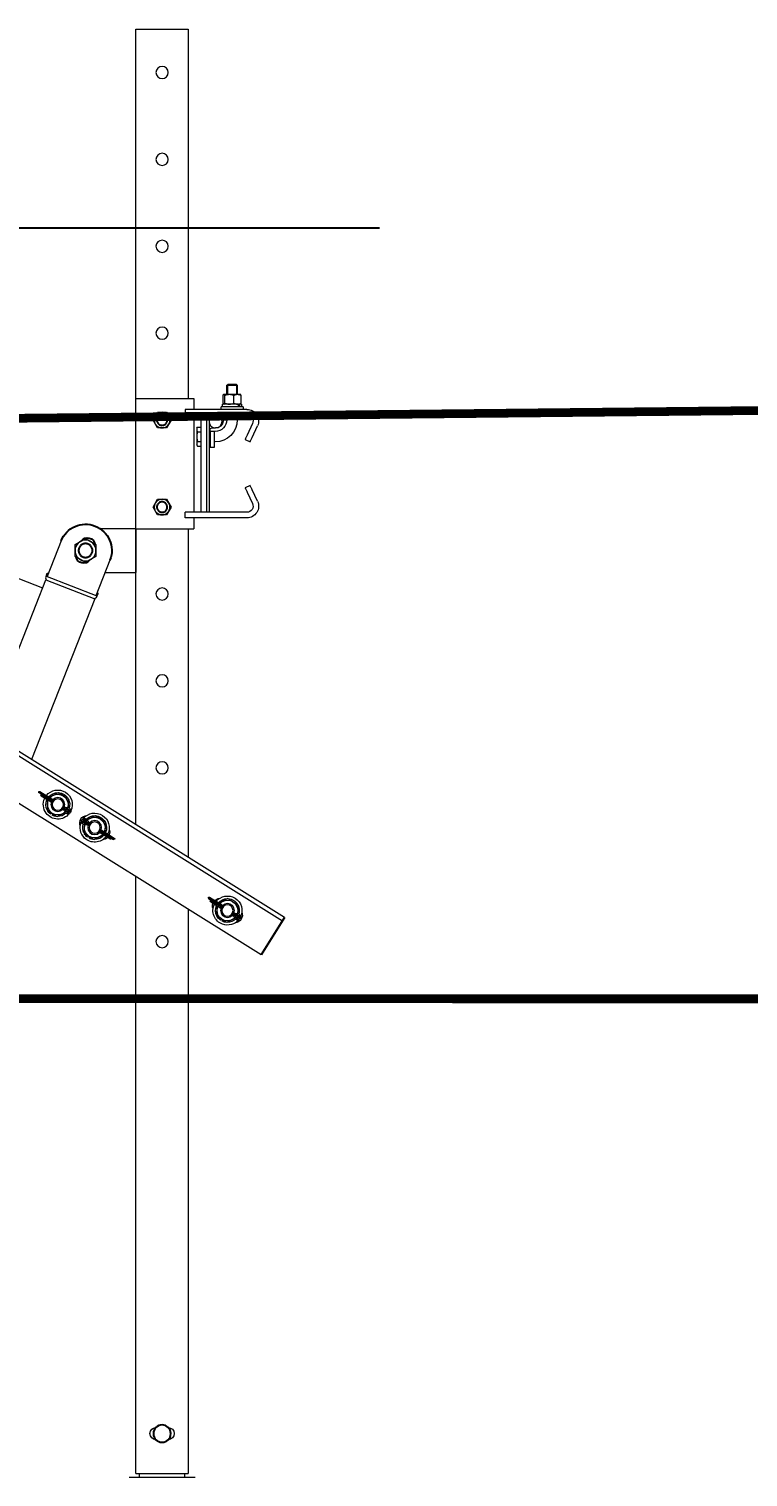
# Model space of a CAD drawing. Header units: millimetres. Extents: x -37020 to 35906, y -101 to 52234.
# Drawn here: x 3.854 to 4.681, y 320.557 to 322.223 of the extents above; entities that cross this region are included whole.
import ezdxf

# ---------------------------------------------------------------- set-up
doc = ezdxf.new("R2010")
doc.units = ezdxf.units.MM
doc.header["$PDMODE"] = 35
doc.header["$PDSIZE"] = 1
doc.linetypes.add('HIDDEN', pattern=[9.525, 6.35, -3.175])
doc.linetypes.add('TRAZO_Y_PUNTO2', pattern=[12.7, 6.35, -3.175, 0, -3.175])
for name, color, linetype in [('Catenaria', 2, 'Continuous'), ('catenaria_oll_explicación_apagar', 40, 'Continuous'), ('ME-RIELES', 240, 'TRAZO_Y_PUNTO2')]:
    doc.layers.add(name, color=color, linetype=linetype)
doc.styles.add('Romans', font='romans.shx', dxfattribs={"width": 0.8})
doc.styles.get("Standard").update_dxf_attribs({"font": 'arial.ttf'})
doc.dimstyles.get("Standard").update_dxf_attribs({"dimtxt": 0.18, "dimasz": 0.18, "dimexe": 0.18, "dimexo": 0.0625, "dimgap": 0.09, "dimtad": 0, "dimtih": 1, "dimtoh": 1, "dimdec": 4, "dimzin": 0, "dimdsep": 46, "dimtxsty": 'Standard', "dimcen": 0.09, "dimadec": 0, "dimazin": 0, "dimtfac": 1, "dimtdec": 4, "dimtofl": 0, "dimtmove": 0, "dimatfit": 3, "dimfxl": 1, "dimtolj": 1, "dimtzin": 0, "dimarcsym": 0})

# ---------------------------------------------------------------- blocks, each defined once
blk = doc.blocks.new('A$C3F1319B9')
at = {"layer": 'catenaria_oll_explicación_apagar', "ltscale": 0.1}
blk.add_line((-0.1117, 0.1677), (-0.1117, 1.0651), dxfattribs=at)
blk = doc.blocks.new('ménsula móvil IN G 2.2m')
at = {"color": 252}
blk.add_line((1293.8, 140.9), (1250.7, 114), dxfattribs=at)
at = {"color": 252, "linetype": 'Continuous', "lineweight": 15}
for p, q in [((1289.7, 138.4), (1713.7, -540.1)), ((1293.8, 140.9), (1717.7, -537.6)), ((1250.7, 114), (1674.6, -564.5)), ((1783.3, 97.8), (1770, 104)), ((1772.6, 109.7), (1786, 103.5)), ((1786, 103.5), (1786.8, 103.2)), ((1786.8, 103.2), (1787.6, 102.8)), ((1787.6, 102.8), (1788.3, 102.4)), ((1790.8, 101.3), (1788.1, 95.5)), ((1788.3, 102.4), (1789, 102.1)), ((1789, 102.1), (1789.6, 101.8)), ((1789.6, 101.8), (1790.1, 101.6)), ((1790.1, 101.6), (1790.5, 101.4)), ((1790.5, 101.4), (1790.7, 101.3)), ((1790.7, 101.3), (1790.8, 101.3)), ((1843.9, 95.5), (1841.2, 101.3)), ((1841.2, 101.3), (1841.3, 101.3)), ((1841.3, 101.3), (1841.5, 101.4)), ((1841.5, 101.4), (1841.9, 101.6)), ((1841.9, 101.6), (1842.4, 101.8)), ((1842.4, 101.8), (1843, 102.1)), ((1843, 102.1), (1843.7, 102.4)), ((1843.7, 102.4), (1844.4, 102.8)), ((1844.4, 102.8), (1845.2, 103.2)), ((1845.2, 103.2), (1846, 103.5)), ((1846, 103.5), (1859.4, 109.7)), ((1862, 104), (1848.7, 97.8)), ((1293.2, 85.8), (1294.1, 86.5)), ((1293.5, 83.4), (1293.6, 83.5)), ((1293.6, 83.5), (1293.7, 83.8)), ((1294.5, 86.8), (1293.7, 85.3)), ((1293.7, 83.8), (1293.8, 84.2)), ((1293.8, 84.2), (1294, 84.8)), ((1294, 85), (1294.1, 85.1)), ((1294, 84.9), (1294, 85)), ((1294, 85), (1294, 85)), ((1294, 84.8), (1294, 84.9)), ((1294, 84.9), (1294, 84.9)), ((1294.1, 86.5), (1294.2, 86.6)), ((1294.1, 85.1), (1294.1, 85.2)), ((1294.1, 85.1), (1294.1, 85.1)), ((1294.1, 85.1), (1294.1, 85.1)), ((1294.8, 86.9), (1296, 87.6)), ((1295.5, 85.3), (1294.9, 84.8)), ((1296.2, 85.6), (1295.5, 85.3)), ((1296, 87.6), (1296, 87.6)), ((1296.3, 86.5), (1296.2, 86.5)), ((1296.2, 86.5), (1296.2, 86.5)), ((1296.2, 86.5), (1296.2, 86.5)), ((1296.4, 86.5), (1296.3, 86.5)), ((1296.3, 86.5), (1296.3, 86.5)), ((1296.5, 86.4), (1296.4, 86.5)), ((1296.4, 86.5), (1296.4, 86.5)), ((1296.6, 86.4), (1296.5, 86.4)), ((1297.2, 86.3), (1296.6, 86.4)), ((1297.6, 86.3), (1297.2, 86.3)), ((1298.5, 83.9), (1297.3, 83.1)), ((1297.9, 86.2), (1297.6, 86.3)), ((1298, 86.2), (1297.9, 86.2)), ((1298.5, 83.9), (1299.3, 82.7)), ((1753.6, 97.6), (1753.6, 26.7)), ((1760, 97.6), (1760, 26.7)), ((1784.1, 97.4), (1783.3, 97.8)), ((1784.9, 97), (1784.1, 97.4)), ((1785.7, 96.7), (1784.9, 97)), ((1786.4, 96.3), (1785.7, 96.7)), ((1786.9, 96.1), (1786.4, 96.3)), ((1787.4, 95.8), (1786.9, 96.1)), ((1787.8, 95.7), (1787.4, 95.8)), ((1788, 95.6), (1787.8, 95.7)), ((1788.1, 95.5), (1788, 95.6)), ((1844, 95.6), (1843.9, 95.5)), ((1844.2, 95.7), (1844, 95.6)), ((1844.6, 95.8), (1844.2, 95.7)), ((1845.1, 96.1), (1844.6, 95.8)), ((1845.6, 96.3), (1845.1, 96.1)), ((1846.3, 96.7), (1845.6, 96.3)), ((1847.1, 97), (1846.3, 96.7)), ((1847.9, 97.4), (1847.1, 97)), ((1848.7, 97.8), (1847.9, 97.4)), ((1872, 86.5), (1866.4, 86.5)), ((1866.4, 86.5), (1866.4, 74.5)), ((1872, 85.5), (1866.4, 85.5)), ((1872, 97.6), (1872, 26.7)), ((1878.4, 97.6), (1878.4, 26.7)), ((1881.2, 93.2), (1878.4, 93.2)), ((1881.2, 93.2), (1881.2, 67.8)), ((1884.3, 91.5), (1881.2, 91.5)), ((1884.3, 89), (1881.2, 89)), ((1884.3, 87.7), (1881.2, 87.7)), ((1884.3, 91.5), (1884.3, 89)), ((1884.5, 90.3), (1884.3, 90)), ((1884.3, 87.8), (1884.3, 89)), ((1884.3, 87.7), (1884.3, 69.5)), ((1885.6, 90.9), (1894.4, 90.9)), ((1895.7, 90), (1895.5, 90.3)), ((1895.7, 86.8), (1895.7, 90)), ((1895.7, 77.5), (1895.7, 86.8)), ((1906.1, 86.5), (1895.7, 86.5)), ((1906.1, 85.5), (1895.7, 85.5)), ((1907.1, 85.5), (1906.1, 86.5)), ((1906.1, 74.5), (1906.1, 86.5)), ((1907.1, 85.5), (1907.1, 75.5)), ((1291.2, 69.6), (1289.7, 68.8)), ((1292.2, 68), (1290.8, 67)), ((1295.4, 82), (1296.6, 82.7)), ((1296.1, 80.8), (1295.4, 82)), ((1296.6, 82.7), (1296.9, 82.9)), ((1296.6, 82.7), (1297.3, 81.7)), ((1296.9, 82.9), (1297.6, 81.9)), ((1297.3, 83.1), (1297, 82.9)), ((1297, 82.9), (1297.6, 81.9)), ((1297.3, 83.1), (1297.9, 82.1)), ((1311.7, 55.9), (1304.4, 67.6)), ((1305.7, 68.2), (1313.1, 56.4)), ((1306.1, 68.4), (1313.2, 56.9)), ((1306.1, 68.4), (1315.3, 53.5)), ((1306.4, 68.6), (1315.9, 53.4)), ((1307.5, 69.5), (1316.9, 54.5)), ((1866.4, 75.5), (1872, 75.5)), ((1866.4, 74.5), (1872, 74.5)), ((1866.4, 72.4), (1866.4, 74.5)), ((1878.4, 67.8), (1881.2, 67.8)), ((1881.2, 69.5), (1884.3, 69.5)), ((1884.3, 71), (1884.5, 70.7)), ((1885.6, 82.7), (1894.4, 82.7)), ((1885.6, 72.3), (1894.4, 72.3)), ((1885.6, 70.1), (1894.4, 70.1)), ((1895.5, 70.7), (1895.7, 71)), ((1895.7, 71.2), (1895.7, 77.5)), ((1895.7, 75.5), (1906.1, 75.5)), ((1895.7, 74.5), (1906.1, 74.5)), ((1895.7, 71), (1895.7, 71.2)), ((1906.1, 74.5), (1907.1, 75.5)), ((1311.7, 55.9), (1311.7, 55.9)), ((1311.7, 55.9), (1311.9, 55.8)), ((1311.9, 55.8), (1312.1, 55.7)), ((1312.1, 55.7), (1312.5, 55.5)), ((1312.5, 55.5), (1313, 55.2)), ((1313, 55.6), (1313.1, 56)), ((1313, 55.2), (1313, 55.6)), ((1313.1, 56.4), (1313.2, 56.5)), ((1313.1, 56), (1313.1, 56.4)), ((1313.1, 56.4), (1313.1, 56.4)), ((1313.2, 56.8), (1313.2, 56.9)), ((1313.2, 56.9), (1313.2, 56.9)), ((1313.2, 56.9), (1313.2, 56.9)), ((1313.2, 56.7), (1313.2, 56.8)), ((1313.2, 56.8), (1313.2, 56.8)), ((1313.2, 56.6), (1313.2, 56.7)), ((1313.2, 56.7), (1313.2, 56.7)), ((1313.2, 56.5), (1313.2, 56.6)), ((1315.4, 53.5), (1315.3, 53.5)), ((1315.3, 53.5), (1315.3, 53.5)), ((1315.5, 53.5), (1315.4, 53.5)), ((1315.4, 53.5), (1315.4, 53.5)), ((1315.4, 53.5), (1315.4, 53.5)), ((1315.6, 53.4), (1315.5, 53.5)), ((1315.7, 53.4), (1315.6, 53.4)), ((1315.6, 53.4), (1315.6, 53.4)), ((1315.8, 53.4), (1315.7, 53.4)), ((1315.9, 53.4), (1315.8, 53.4)), ((1316.3, 53.2), (1315.9, 53.4)), ((1316.6, 53.1), (1316.3, 53.2)), ((1317, 53), (1316.6, 53.1)), ((1316.9, 54.5), (1316.9, 54.4)), ((1316.9, 54.4), (1316.9, 54.2)), ((1316.9, 54.2), (1316.9, 53.9)), ((1316.9, 53.9), (1316.9, 53.5)), ((1316.9, 53.5), (1317, 53)), ((1872, 54), (1760, 54)), ((1872, 51), (1760, 51)), ((1834.6, 59.9), (1834.6, 55.2)), ((1853.1, 59.9), (1834.6, 59.9)), ((1853.1, 55.2), (1834.6, 55.2)), ((1841.1, 61.2), (1841.1, 59.9)), ((1841.1, 55.2), (1841.1, 54)), ((1853.1, 61.2), (1853.1, 55.2)), ((1853.1, 59.9), (1853.1, 55.2)), ((1853.1, 54), (1853.1, 55.2)), ((1853.1, 55.2), (1855, 55.2)), ((1857, 61.2), (1857, 61.5)), ((1857, 57.2), (1857, 61.2)), ((1753.6, 36.5), (1741, 36.5)), ((1741, -30), (1741, 36.5)), ((1760, 44.8), (1872, 44.8)), ((1872, 36.5), (1760, 36.5)), ((1836.1, 40.8), (1836.1, 44.8)), ((1836.1, 40.8), (1837.6, 39.9)), ((1838.9, 39.9), (1837.6, 39.9)), ((1847.1, 39.9), (1838.9, 39.9)), ((1841.6, 40.8), (1841.6, 44.8)), ((1855.3, 39.9), (1847.1, 39.9)), ((1852.6, 40.8), (1852.6, 44.8)), ((1856.6, 39.9), (1855.3, 39.9)), ((1856.6, 39.9), (1858.1, 40.8)), ((1858.1, 40.8), (1858.1, 44.8)), ((1891, 36.5), (1878.4, 36.5)), ((1891, -30), (1891, 36.5)), ((654, 25.8), (650, 25.8)), ((654, -30.2), (654, 30.1)), ((1303.1, 30.1), (654, 30.1)), ((1741, 30.1), (1363, 30.1)), ((1753.6, 26.7), (1760, 26.7)), ((1878.4, 26.7), (1872, 26.7)), ((2316, 30.1), (1891, 30.1)), ((2316, -30.2), (2316, 30.1)), ((1766, 10.4), (1757, 5.2)), ((1757, 5.2), (1757, -5.2)), ((1775, 5.2), (1766, 10.4)), ((1775, -5.2), (1775, 5.2)), ((1866, 10.4), (1857, 5.2)), ((1857, 5.2), (1857, -5.2)), ((1875, 5.2), (1866, 10.4)), ((1875, -5.2), (1875, 5.2)), ((1757, -5.2), (1766, -10.4)), ((1766, -10.4), (1775, -5.2)), ((1857, -5.2), (1866, -10.4)), ((1866, -10.4), (1875, -5.2)), ((650, -25.8), (654, -25.8)), ((654, -30.2), (1340.7, -30.2)), ((1400.6, -30.2), (2316, -30.2)), ((1741.4, -30.2), (1690.6, -30.2)), ((1690.6, -65.6), (1690.6, -30.2)), ((1741.4, -71.8), (1741.4, -30.2)), ((1383.8, -55.4), (1383.7, -55.5)), ((1383.7, -55.5), (1383.7, -55.6)), ((1383.7, -55.6), (1383.7, -55.6)), ((1383.7, -55.6), (1383.7, -55.7)), ((1383.7, -55.7), (1383.7, -55.8)), ((1383.7, -55.8), (1383.7, -55.8)), ((1383.7, -55.8), (1383.7, -55.8)), ((1383.7, -55.8), (1383.7, -55.9)), ((1383.7, -55.9), (1383.7, -55.9)), ((1393, -70.7), (1383.7, -55.9)), ((1383.9, -54.5), (1383.8, -54.9)), ((1383.8, -54.9), (1383.8, -55.3)), ((1393.3, -70.5), (1383.8, -55.3)), ((1383.8, -55.3), (1383.8, -55.4)), ((1383.9, -54.2), (1383.9, -54.5)), ((1384.4, -54.4), (1383.9, -54.2)), ((1384.2, -58.7), (1384.5, -58.8)), ((1384.2, -59.2), (1384.2, -58.7)), ((1384.2, -59.7), (1384.2, -59.2)), ((1384.2, -60), (1384.2, -59.7)), ((1384.2, -60.2), (1384.2, -60)), ((1384.2, -60.2), (1384.2, -60.2)), ((1384.2, -60.2), (1391.5, -71.9)), ((1384.7, -54.6), (1384.4, -54.4)), ((1384.5, -58.8), (1384.9, -59)), ((1385, -54.8), (1384.7, -54.6)), ((1384.9, -59), (1385.3, -59.1)), ((1385.2, -54.8), (1385, -54.8)), ((1385.2, -54.9), (1385.2, -54.8)), ((1394.6, -69.9), (1385.2, -54.9)), ((1392.7, -70.9), (1385.3, -59.1)), ((1385.3, -59.1), (1385.3, -59.1)), ((1385.3, -59.1), (1385.4, -59.1)), ((1385.4, -59.1), (1385.5, -59.2)), ((1385.5, -59.2), (1385.6, -59.2)), ((1385.6, -59.2), (1385.6, -59.2)), ((1385.6, -59.2), (1385.7, -59.2)), ((1385.7, -59.2), (1385.7, -59.2)), ((1385.7, -59.2), (1385.8, -59.2)), ((1385.8, -59.2), (1385.8, -59.3)), ((1385.8, -59.3), (1385.8, -59.3)), ((1393, -70.7), (1385.8, -59.3)), ((1705, -60), (1664, -76.1)), ((1386.6, -83), (1385, -83.8)), ((1403.6, -84.3), (1402.9, -83.1)), ((1660.3, -77.5), (1475.6, -150.1)), ((1682.3, -133.7), (1660.3, -77.5)), ((1661.7, -75.6), (1660.5, -78.1)), ((1666.3, -73.7), (1661.7, -75.6)), ((1663.5, -74.8), (1686.6, -133.5)), ((1667.6, -74.3), (1667.7, -74.6)), ((1709.1, -76), (1702.1, -88)), ((1722.9, -76), (1709.1, -76)), ((1729.9, -88), (1722.9, -76)), ((1387.6, -84.6), (1386.2, -85.6)), ((1399.8, -85.1), (1400.5, -86.3)), ((1400.5, -86.3), (1401.8, -85.5)), ((1401, -88.6), (1401.1, -88.6)), ((1401.8, -85.5), (1401.1, -84.5)), ((1401.1, -88.6), (1401.4, -88.6)), ((1402.1, -85.3), (1401.4, -84.3)), ((1402.1, -85.3), (1401.4, -84.3)), ((1401.4, -88.6), (1401.9, -88.7)), ((1402.4, -85.1), (1401.7, -84.1)), ((1401.8, -85.5), (1402.1, -85.3)), ((1401.9, -88.7), (1402.4, -88.8)), ((1402.4, -85.1), (1402.1, -85.3)), ((1403.6, -84.3), (1402.4, -85.1)), ((1402.4, -88.8), (1402.5, -88.8)), ((1402.5, -88.8), (1402.6, -88.8)), ((1402.6, -88.8), (1402.6, -88.8)), ((1402.6, -88.8), (1402.7, -88.8)), ((1402.7, -88.8), (1402.7, -88.8)), ((1402.7, -88.8), (1402.8, -88.8)), ((1402.8, -88.8), (1402.8, -88.8)), ((1402.8, -88.8), (1402.8, -88.8)), ((1404.5, -89.2), (1402.8, -89.2)), ((1403.5, -87.6), (1402.9, -88)), ((1403, -89.9), (1404, -89.4)), ((1404.1, -87.2), (1403.5, -87.6)), ((1404, -89.4), (1404.1, -89.3)), ((1404.7, -88.9), (1405.8, -88.2)), ((1405, -87.4), (1404.9, -87.5)), ((1404.9, -87.5), (1404.9, -87.5)), ((1404.9, -87.5), (1404.9, -87.5)), ((1405.2, -86.6), (1405, -87.2)), ((1405, -87.2), (1405, -87.2)), ((1405, -87.2), (1405, -87.3)), ((1405, -87.3), (1405, -87.3)), ((1405, -87.3), (1405, -87.4)), ((1405, -87.4), (1405, -87.4)), ((1405.4, -86.1), (1405.2, -86.6)), ((1405.5, -85.8), (1405.4, -86.1)), ((1405.5, -85.7), (1405.5, -85.8)), ((1405.8, -88.2), (1405.8, -88.1)), ((1702.1, -88), (1709.1, -100)), ((1722.9, -100), (1729.9, -88)), ((1416, -108.6), (1415.1, -109.2)), ((1415.5, -111.3), (1415.4, -111.6)), ((1415.4, -111.6), (1415.4, -111.7)), ((1415.7, -110.8), (1415.5, -111.3)), ((1415.9, -110.2), (1415.7, -110.8)), ((1416, -109.9), (1415.9, -110)), ((1415.9, -110), (1415.9, -110)), ((1415.9, -110), (1415.9, -110.1)), ((1415.9, -110.1), (1415.9, -110.1)), ((1415.9, -110.1), (1415.9, -110.2)), ((1415.9, -110.2), (1415.9, -110.2)), ((1416.1, -108.5), (1416, -108.6)), ((1416, -109.9), (1416, -109.9)), ((1416, -109.9), (1416, -109.9)), ((1417.9, -107.5), (1416.8, -108.1)), ((1417.4, -109.8), (1416.8, -110.2)), ((1418.5, -112.3), (1417.3, -113.1)), ((1417.3, -113.1), (1418, -114.3)), ((1418, -109.4), (1417.4, -109.8)), ((1417.9, -107.5), (1417.9, -107.5)), ((1418.1, -108.6), (1418.1, -108.6)), ((1418.1, -108.6), (1418.1, -108.6)), ((1418.1, -108.6), (1418.2, -108.6)), ((1418.2, -108.6), (1418.2, -108.6)), ((1418.2, -108.6), (1418.3, -108.6)), ((1418.3, -108.6), (1418.3, -108.6)), ((1418.3, -108.6), (1418.4, -108.6)), ((1418.4, -108.6), (1418.5, -108.6)), ((1418.5, -108.6), (1419, -108.7)), ((1418.8, -112.1), (1418.5, -112.3)), ((1418.5, -112.3), (1419.2, -113.3)), ((1418.8, -112.1), (1419.1, -111.9)), ((1418.8, -112.1), (1419.5, -113.1)), ((1418.8, -112.1), (1419.5, -113.1)), ((1419, -108.7), (1419.5, -108.8)), ((1419.1, -111.9), (1420.4, -111.1)), ((1419.1, -111.9), (1419.8, -112.9)), ((1419.5, -108.8), (1419.8, -108.8)), ((1419.8, -108.8), (1419.9, -108.8)), ((1421.1, -112.3), (1420.4, -111.1)), ((1727, -116.1), (1686.1, -132.2)), ((1709.1, -100), (1722.9, -100)), ((1413.1, -125.4), (1411.5, -126.2)), ((1414.1, -127), (1412.7, -128)), ((1426.3, -127.5), (1433.5, -139.1)), ((1427.6, -126.9), (1435, -138.7)), ((1427.9, -126.7), (1435.1, -138.1)), ((1427.9, -126.7), (1437.2, -141.5)), ((1428.2, -126.5), (1437.7, -141.7)), ((1438.8, -140.6), (1429.4, -125.5)), ((1684.7, -134.2), (1682.1, -133.1)), ((1689.4, -132.4), (1684.7, -134.2)), ((1689.8, -130.7), (1689.9, -131.1)), ((1433.6, -139.2), (1433.5, -139.1)), ((1433.8, -139.3), (1433.6, -139.2)), ((1434, -139.4), (1433.8, -139.3)), ((1434.4, -139.6), (1434, -139.4)), ((1434.9, -139.8), (1434.4, -139.6)), ((1435, -139.1), (1434.9, -139.5)), ((1434.9, -139.5), (1434.9, -139.8)), ((1435.1, -138.4), (1435, -138.4)), ((1435, -138.4), (1435, -138.5)), ((1435, -138.5), (1435, -138.6)), ((1435, -138.6), (1435, -138.7)), ((1435, -138.7), (1435, -139.1)), ((1435.1, -138.1), (1435.1, -138.1)), ((1435.1, -138.1), (1435.1, -138.2)), ((1435.1, -138.2), (1435.1, -138.2)), ((1435.1, -138.2), (1435.1, -138.2)), ((1435.1, -138.2), (1435.1, -138.3)), ((1435.1, -138.3), (1435.1, -138.4)), ((1437.2, -141.5), (1437.2, -141.5)), ((1437.2, -141.5), (1437.2, -141.5)), ((1437.2, -141.5), (1437.3, -141.5)), ((1437.3, -141.5), (1437.3, -141.6)), ((1437.3, -141.6), (1437.4, -141.6)), ((1437.4, -141.6), (1437.4, -141.6)), ((1437.4, -141.6), (1437.5, -141.6)), ((1437.5, -141.6), (1437.6, -141.6)), ((1437.6, -141.6), (1437.7, -141.7)), ((1437.7, -141.7), (1438.1, -141.8)), ((1437.7, -141.7), (1437.7, -141.7)), ((1438.1, -141.8), (1438.5, -141.9)), ((1438.5, -141.9), (1438.8, -142.1)), ((1438.8, -140.8), (1438.8, -140.6)), ((1438.8, -140.6), (1438.8, -140.6)), ((1438.8, -141.1), (1438.8, -140.8)), ((1438.8, -141.5), (1438.8, -141.1)), ((1438.8, -142.1), (1438.8, -141.5)), ((1508.1, -202.1), (1682.3, -133.7)), ((1686.8, -172.7), (1672.9, -137.4))]:
    blk.add_line(p, q, dxfattribs=at)
for centre, radius in [((1301.8, 75.2), 8), ((1301.8, 75.2), 6.5), ((1864.5, 61.5), 7.5), ((1266, 0), 7), ((1466, 0), 7), ((1566, 0), 7), ((1666, 0), 7), ((1766, 0), 9), ((1866, 0), 9), ((1966, 0), 7), ((2066, 0), 7), ((2166, 0), 7), ((2266, 0), 7), ((1397.2, -77.5), 8), ((1397.2, -77.5), 6.5), ((1716, -88), 12), ((1423.7, -119.9), 8), ((1423.7, -119.9), 6.5)]:
    blk.add_circle(centre, radius, dxfattribs=at)
at = {"color": 252}
blk.add_circle((700, 0), 10, dxfattribs=at)
at = {"color": 252, "linetype": 'HIDDEN'}
for centre, radius in [((1766, 0), 6), ((1866, 0), 6), ((1716, -88), 8), ((1716, -88), 8)]:
    blk.add_circle(centre, radius, dxfattribs=at)
at = {"color": 252, "linetype": 'Continuous', "lineweight": 15}
for centre, radius, start, end in [((1767, 97.6), 13.4, 65, 180), ((1767, 97.6), 7, 65, 180), ((1865, 97.6), 13.4, 0, 115), ((1865, 97.6), 7, 0, 115), ((1301.8, 75.2), 16.7, 128.9875, 199.7644), ((1296.5, 83.6), 8.75, 67.2791, 176.7209), ((1301.8, 75.2), 13.7, 136.7563, 180.2878), ((1294.6, 86.7), 3.51, 32, 252.7336), ((1301.8, 75.2), 11.9, 135.7098, 152), ((1294.6, 86.7), 2.03, 351.2664, 252.7336), ((1294.6, 86.7), 1.67, 351.2664, 252.7336), ((1292.5, 80.2), 3.36, 32, 72.7336), ((1292.5, 80.2), 4.85, 32, 72.7336), ((1292.5, 80.2), 5.21, 32, 72.7336), ((1301.8, 75.2), 16.7, 308.3746, 115.0125), ((1301.4, 85.7), 5.21, 171.2664, 212), ((1301.4, 85.7), 4.85, 171.2664, 212), ((1294.6, 86.7), 3.51, 351.2664, 32), ((1301.8, 75.2), 13.7, 62.9308, 107.2437), ((1301.4, 85.7), 3.36, 171.2664, 212), ((1301.8, 75.2), 11.9, 92, 108.2902), ((1301.8, 75.2), 11.9, 32, 92), ((1301.8, 75.2), 13.7, 3.0287, 61.4601), ((1866.4, 61.2), 25.3, 90, 180), ((1301.8, 75.2), 16.7, 199.7644, 295.6254), ((1301.8, 75.2), 13.7, 183.4862, 207.5), ((1301.8, 75.2), 11.9, 152, 212), ((1301.8, 75.2), 13.7, 216.5, 240.8653), ((1301.8, 75.2), 11.9, 212, 272), ((1301.8, 75.2), 11.9, 310.9341, 332), ((1301.8, 75.2), 13.7, 309.7588, 0.5024), ((1301.8, 75.2), 11.9, 332, 32), ((1866.4, 61.2), 13.3, 90, 180), ((1866.4, 61.2), 9.39, 100.1106, 179.128), ((1864.4, 72.4), 2, 280.1131, 0), ((1301.8, 75.2), 13.7, 243.5777, 294.2412), ((1301.8, 75.2), 11.9, 272, 293.0659), ((1307.1, 66.7), 8.75, 247.2791, 289.7939), ((1307.1, 66.7), 8.75, 314.2061, 356.7209), ((1855, 57.2), 2, 270, 0), ((700, 7), 7, 0, 180), ((700, -7), 7, 180, 0), ((1397.2, -77.5), 16.7, 128.3746, 224.2356), ((1391.9, -69), 8.75, 134.2061, 176.7209), ((1391.9, -69), 8.75, 67.2791, 109.7939), ((1397.2, -77.5), 16.7, 308.9875, 115.6254), ((1397.2, -77.5), 13.7, 63.4976, 114.2412), ((1397.2, -77.5), 11.9, 92, 113.0659), ((1397.2, -77.5), 11.9, 32, 92), ((1397.2, -77.5), 13.7, 2.5399, 60.9713), ((1397.2, -77.5), 13.7, 129.7588, 180.4223), ((1397.2, -77.5), 13.7, 183.1347, 207.5), ((1397.2, -77.5), 11.9, 152, 212), ((1397.2, -77.5), 11.9, 130.9341, 152), ((1397.2, -77.5), 11.9, 315.7098, 332), ((1397.2, -77.5), 13.7, 316.7563, 1.0692), ((1397.2, -77.5), 11.9, 332, 32), ((1666.7, -74.7), 1, 21.4473, 111.4473), ((1397.2, -77.5), 16.7, 224.2356, 295.0125), ((1397.2, -77.5), 13.7, 216.5, 240.5138), ((1397.2, -77.5), 11.9, 212, 272), ((1397.2, -77.5), 13.7, 243.7122, 287.2437), ((1397.2, -77.5), 11.9, 272, 288.2902), ((1402.5, -86), 8.75, 247.2791, 356.7209), ((1397.6, -88), 3.36, 351.2664, 32), ((1404.4, -89.1), 3.51, 171.2664, 32), ((1397.6, -88), 4.85, 351.2664, 32), ((1397.6, -88), 5.21, 351.2664, 32), ((1406.5, -82.5), 5.21, 212, 252.7336), ((1406.5, -82.5), 4.85, 212, 252.7336), ((1404.4, -89.1), 2.03, 171.2664, 72.7336), ((1404.4, -89.1), 1.67, 171.2664, 72.7336), ((1406.5, -82.5), 3.36, 212, 252.7336), ((1404.4, -89.1), 3.51, 32, 72.7336), ((1423.7, -119.9), 16.7, 128.9875, 233.4037), ((1423.7, -119.9), 13.7, 136.7563, 180.4223), ((1423.7, -119.9), 11.9, 152, 212), ((1416.5, -108.3), 3.52, 351.2664, 212), ((1423.7, -119.9), 11.9, 135.7098, 152), ((1416.5, -108.3), 3.52, 212, 252.7336), ((1416.5, -108.3), 2.03, 351.2664, 252.7336), ((1416.5, -108.3), 1.67, 351.2664, 252.7336), ((1414.4, -114.9), 3.36, 32, 72.7336), ((1414.4, -114.9), 4.85, 32, 72.7336), ((1414.4, -114.9), 5.21, 32, 72.7336), ((1423.7, -119.9), 16.7, 308.3746, 115.0125), ((1423.2, -109.4), 5.21, 171.2664, 212), ((1423.2, -109.4), 4.85, 171.2664, 212), ((1423.7, -119.9), 13.7, 63.4976, 107.2437), ((1423.2, -109.4), 3.36, 171.2664, 212), ((1423.7, -119.9), 11.9, 92, 108.2902), ((1423.7, -119.9), 11.9, 32, 92), ((1423.7, -119.9), 13.7, 2.5399, 60.9713), ((1423.7, -119.9), 11.9, 332, 32), ((1423.7, -119.9), 13.7, 183.1347, 207.5), ((1423.7, -119.9), 13.7, 216.5, 240.5138), ((1423.7, -119.9), 11.9, 212, 272), ((1423.7, -119.9), 16.7, 233.4037, 295.6254), ((1423.7, -119.9), 13.7, 243.7122, 294.2412), ((1423.7, -119.9), 11.9, 272, 293.0659), ((1423.7, -119.9), 11.9, 310.9341, 332), ((1423.7, -119.9), 13.7, 309.7588, 1.0692), ((1689, -131.4), 1, 291.4473, 21.4473)]:
    blk.add_arc(centre, radius, start, end, dxfattribs=at)
at = {"color": 252}
for centre, radius, start, end in [((1716, -88), 30.2, 291.4473, 111.4473), ((1721.8, -85.8), 8.75, 307.8119, 80.0271), ((1710.2, -90.3), 8.75, 127.8594, 260.0271)]:
    blk.add_arc(centre, radius, start, end, dxfattribs=at)
at = {"color": 252, "linetype": 'Continuous', "lineweight": 15}
for points, knots in [([(1292.9, 83.7), (1292.8, 83.5), (1292.3, 82.5), (1291.7, 81.5), (1291.3, 80.7)], [0, 0, 0, 0, 0.2287917, 1, 1, 1, 1]), ([(1296.2, 86.9), (1296, 86.9), (1295.4, 86.9), (1294.9, 86.8), (1294.5, 86.8)], [0, 0, 0, 0, 0.32141, 1, 1, 1, 1]), ([(1301.4, 87.1), (1300.4, 87), (1299.3, 87), (1298.2, 86.9), (1298, 86.9)], [0, 0, 0, 0, 0.847161, 1, 1, 1, 1]), ([(1308.3, 87.3), (1307.2, 87.3), (1305, 87.2), (1302.6, 87.1), (1301.4, 87.1), (1301.4, 87.1)], [0, 0, 0, 0, 0.4845457, 0.9867486, 1, 1, 1, 1]), ([(1311.9, 81.5), (1311.4, 82.3), (1310.4, 83.9), (1309.2, 85.9), (1308.5, 87), (1308.3, 87.3)], [0, 0, 0, 0, 0.406635, 0.827972, 1, 1, 1, 1]), ([(1884.3, 86.8), (1884.4, 87.4), (1884.5, 88.6), (1885, 89.9), (1885.5, 90.7), (1885.6, 90.9)], [0, 0, 0, 0, 0.406293, 0.82727, 1, 1, 1, 1]), ([(1885.6, 82.7), (1885.3, 83.3), (1884.6, 84.6), (1884.3, 86.1), (1884.3, 86.8), (1884.3, 86.8)], [0, 0, 0, 0, 0.484341, 0.986326, 1, 1, 1, 1]), ([(1885.6, 90.9), (1885.2, 90.8), (1884.7, 90.5), (1884.6, 90.3), (1884.6, 90.2)], [0, 0, 0, 0, 0.7373052, 1, 1, 1, 1]), ([(1895.7, 86.8), (1895.7, 87.4), (1895.6, 88.6), (1895, 89.9), (1894.6, 90.7), (1894.4, 90.9)], [0, 0, 0, 0, 0.406293, 0.82727, 1, 1, 1, 1]), ([(1894.4, 90.9), (1894.8, 90.8), (1895.3, 90.5), (1895.4, 90.3), (1895.5, 90.2)], [0, 0, 0, 0, 0.7373052, 1, 1, 1, 1]), ([(1894.4, 82.7), (1894.8, 83.3), (1895.4, 84.6), (1895.7, 86.1), (1895.7, 86.8), (1895.7, 86.8)], [0, 0, 0, 0, 0.484341, 0.986326, 1, 1, 1, 1]), ([(1291.3, 80.7), (1291.2, 80.6), (1290.7, 79.7), (1289.8, 78), (1288.8, 76.1), (1288.3, 75), (1288.1, 74.7)], [0, 0, 0, 0, 0.066921, 0.435837, 0.815266, 1, 1, 1, 1]), ([(1288.1, 74.7), (1288.6, 73.8), (1289.8, 71.9), (1291.1, 69.9), (1291.7, 68.9), (1291.7, 68.8)], [0, 0, 0, 0, 0.4845457, 0.9867481, 1, 1, 1, 1]), ([(1291.7, 68.8), (1292.2, 68), (1293.3, 66.4), (1294.5, 64.4), (1295.2, 63.3), (1295.4, 63)], [0, 0, 0, 0, 0.406636, 0.827972, 1, 1, 1, 1]), ([(1312.3, 69.6), (1312.3, 69.4), (1311.8, 68.5), (1311, 67.1), (1310.4, 65.9), (1310.1, 65.4)], [0, 0, 0, 0, 0.098345, 0.64049, 1, 1, 1, 1]), ([(1315.6, 75.6), (1315, 76.5), (1313.8, 78.4), (1312.6, 80.4), (1311.9, 81.4), (1311.9, 81.5)], [0, 0, 0, 0, 0.484547, 0.986748, 1, 1, 1, 1]), ([(1315.6, 75.6), (1315.3, 75.1), (1314.6, 73.9), (1313.6, 71.9), (1312.7, 70.3), (1312.3, 69.6)], [0, 0, 0, 0, 0.265444, 0.628072, 1, 1, 1, 1]), ([(1884.3, 77.5), (1884.3, 77.6), (1884.3, 78.4), (1884.5, 79.8), (1885.1, 81.4), (1885.5, 82.4), (1885.6, 82.7)], [0, 0, 0, 0, 0.066532, 0.435282, 0.81455, 1, 1, 1, 1]), ([(1885.6, 72.3), (1885.4, 72.7), (1885, 73.7), (1884.4, 75.5), (1884.4, 76.8), (1884.3, 77.5)], [0, 0, 0, 0, 0.26546, 0.628076, 1, 1, 1, 1]), ([(1884.3, 71.2), (1884.4, 71.3), (1884.5, 71.6), (1885, 72), (1885.5, 72.2), (1885.6, 72.3)], [0, 0, 0, 0, 0.406292, 0.82727, 1, 1, 1, 1]), ([(1885.6, 70.1), (1885.2, 70.2), (1884.7, 70.5), (1884.6, 70.7), (1884.6, 70.8)], [0, 0, 0, 0, 0.737305, 1, 1, 1, 1]), ([(1895.7, 77.5), (1895.7, 77.6), (1895.7, 78.4), (1895.5, 79.8), (1895, 81.4), (1894.6, 82.4), (1894.4, 82.7)], [0, 0, 0, 0, 0.066532, 0.435282, 0.814551, 1, 1, 1, 1]), ([(1894.4, 72.3), (1894.6, 72.7), (1895.1, 73.7), (1895.6, 75.5), (1895.7, 76.8), (1895.7, 77.5)], [0, 0, 0, 0, 0.26546, 0.628076, 1, 1, 1, 1]), ([(1895.7, 71.2), (1895.7, 71.3), (1895.6, 71.6), (1895, 72), (1894.6, 72.2), (1894.4, 72.3)], [0, 0, 0, 0, 0.406292, 0.82727, 1, 1, 1, 1]), ([(1894.4, 70.1), (1894.8, 70.2), (1895.4, 70.6), (1895.7, 71), (1895.7, 71.2), (1895.7, 71.2)], [0, 0, 0, 0, 0.484341, 0.986326, 1, 1, 1, 1]), ([(1295.4, 63), (1296.4, 63), (1298.6, 63.1), (1301, 63.2), (1302.2, 63.2), (1302.2, 63.2)], [0, 0, 0, 0, 0.484546, 0.986748, 1, 1, 1, 1]), ([(1302.2, 63.2), (1303.2, 63.3), (1304.8, 63.3), (1306.4, 63.4), (1307, 63.4)], [0, 0, 0, 0, 0.597277, 1, 1, 1, 1]), ([(650, -18.2), (650, -16.8), (650, -14), (650, -9.5), (650, -5), (650, -0.8), (650, 3), (650, 6.9), (650, 10.7), (650, 14.4), (650, 18), (650, 21.3), (650, 24.6), (650, 27.9), (650, 30.9), (650, 33.4), (650, 35.4), (650, 36.9), (650, 37.7), (650, 38), (650, 38), (650, 38)], [0, 0, 0, 0, 0.058891, 0.119603, 0.182018, 0.230818, 0.279611, 0.329449, 0.37928, 0.429119, 0.47895, 0.52775, 0.576543, 0.638964, 0.699677, 0.758561, 0.817451, 0.878164, 0.940579, 0.989378, 1, 1, 1, 1]), ([(1838.9, 39.9), (1838.8, 39.9), (1838.3, 39.9), (1837.4, 40.1), (1836.5, 40.5), (1836.1, 40.8)], [0, 0, 0, 0, 0.070092, 0.530785, 1, 1, 1, 1]), ([(1841.6, 40.8), (1841.2, 40.5), (1840.3, 40), (1839.3, 39.9), (1838.9, 39.9)], [0, 0, 0, 0, 0.495458, 1, 1, 1, 1]), ([(1847.1, 39.9), (1845.6, 40), (1843.7, 40.2), (1842, 40.7), (1841.6, 40.8)], [0, 0, 0, 0, 0.805745, 1, 1, 1, 1]), ([(1852.6, 40.8), (1851.2, 40.4), (1849.4, 40), (1847.5, 39.9), (1847.1, 39.9)], [0, 0, 0, 0, 0.781278, 1, 1, 1, 1]), ([(1855.3, 39.9), (1855.3, 39.9), (1854.8, 39.9), (1853.8, 40.1), (1853, 40.5), (1852.6, 40.8)], [0, 0, 0, 0, 0.070092, 0.5307855, 1, 1, 1, 1]), ([(1858.1, 40.8), (1857.6, 40.5), (1856.7, 40), (1855.8, 39.9), (1855.3, 39.9)], [0, 0, 0, 0, 0.495458, 1, 1, 1, 1]), ([(650, -38), (650, -38), (650, -37.9), (650, -37.4), (650, -36.5), (650, -35.2), (650, -33.6), (650, -31.6), (650, -29.1), (650, -25.9), (650, -22.2), (650, -19.5), (650, -18.2)], [0, 0, 0, 0, 0.0738155, 0.1701917, 0.2665548, 0.362931, 0.459294, 0.5536623, 0.6480177, 0.7687258, 0.8861228, 1, 1, 1, 1]), ([(1396.8, -65.6), (1396.6, -65.6), (1395.6, -65.6), (1394, -65.7), (1392.6, -65.7), (1392, -65.8)], [0, 0, 0, 0, 0.098345, 0.64049, 1, 1, 1, 1]), ([(1403.7, -65.4), (1403.1, -65.4), (1401.7, -65.4), (1399.4, -65.5), (1397.7, -65.6), (1396.8, -65.6)], [0, 0, 0, 0, 0.265444, 0.628072, 1, 1, 1, 1]), ([(1403.7, -65.4), (1404.2, -66.3), (1405.4, -68.1), (1406.6, -70.1), (1407.3, -71.2), (1407.3, -71.2)], [0, 0, 0, 0, 0.484547, 0.986748, 1, 1, 1, 1]), ([(1383.5, -78), (1384, -77), (1385, -75.1), (1386.1, -73), (1386.7, -71.9), (1386.7, -71.9)], [0, 0, 0, 0, 0.484546, 0.986748, 1, 1, 1, 1]), ([(1387.1, -83.8), (1386.6, -83), (1385.5, -81.3), (1384.3, -79.4), (1383.7, -78.3), (1383.5, -78)], [0, 0, 0, 0, 0.406636, 0.827972, 1, 1, 1, 1]), ([(1386.7, -71.9), (1387.1, -71), (1387.9, -69.6), (1388.6, -68.3), (1388.9, -67.7)], [0, 0, 0, 0, 0.597277, 1, 1, 1, 1]), ([(1407.7, -83.1), (1407.3, -83.9), (1406.7, -85), (1406.2, -85.9), (1406.1, -86.1)], [0, 0, 0, 0, 0.847161, 1, 1, 1, 1]), ([(1407.3, -71.2), (1407.8, -72), (1408.9, -73.7), (1410.1, -75.6), (1410.7, -76.7), (1410.9, -77)], [0, 0, 0, 0, 0.406635, 0.827972, 1, 1, 1, 1]), ([(1410.9, -77), (1410.4, -78), (1409.4, -79.9), (1408.3, -82), (1407.7, -83.1), (1407.7, -83.1)], [0, 0, 0, 0, 0.4845457, 0.9867486, 1, 1, 1, 1]), ([(1390.7, -89.6), (1390.2, -88.7), (1389, -86.9), (1387.8, -84.9), (1387.1, -83.8), (1387.1, -83.8)], [0, 0, 0, 0, 0.4845457, 0.9867481, 1, 1, 1, 1]), ([(1397.6, -89.4), (1397.5, -89.4), (1396.4, -89.4), (1394.5, -89.5), (1392.4, -89.6), (1391.1, -89.6), (1390.7, -89.6)], [0, 0, 0, 0, 0.066921, 0.435837, 0.815266, 1, 1, 1, 1]), ([(1401, -89.3), (1400.8, -89.3), (1399.7, -89.3), (1398.5, -89.4), (1397.6, -89.4)], [0, 0, 0, 0, 0.2287917, 1, 1, 1, 1]), ([(1405.3, -87.7), (1405.2, -87.8), (1404.9, -88.3), (1404.7, -88.8), (1404.5, -89.2)], [0, 0, 0, 0, 0.32141, 1, 1, 1, 1]), ([(1409.9, -120.4), (1410.5, -119.4), (1411.5, -117.5), (1412.6, -115.4), (1413.2, -114.3), (1413.2, -114.3)], [0, 0, 0, 0, 0.484546, 0.986748, 1, 1, 1, 1]), ([(1413.2, -114.3), (1413.6, -113.4), (1414.2, -112.4), (1414.7, -111.5), (1414.8, -111.3)], [0, 0, 0, 0, 0.847162, 1, 1, 1, 1]), ([(1415.6, -109.7), (1415.7, -109.6), (1416, -109), (1416.2, -108.6), (1416.4, -108.2)], [0, 0, 0, 0, 0.316901, 1, 1, 1, 1]), ([(1418.1, -108.2), (1417.9, -108.2), (1417.4, -108.2), (1416.8, -108.2), (1416.4, -108.2)], [0, 0, 0, 0, 0.272133, 1, 1, 1, 1]), ([(1423.3, -108), (1423.1, -108), (1422.1, -108), (1420.9, -108.1), (1420, -108.1), (1419.9, -108.1)], [0, 0, 0, 0, 0.138927, 0.904789, 1, 1, 1, 1]), ([(1430.2, -107.8), (1429.6, -107.8), (1428.2, -107.8), (1425.9, -107.9), (1424.2, -108), (1423.3, -108)], [0, 0, 0, 0, 0.265445, 0.628073, 1, 1, 1, 1]), ([(1430.2, -107.8), (1430.7, -108.7), (1431.9, -110.5), (1433.1, -112.5), (1433.8, -113.6), (1433.8, -113.6)], [0, 0, 0, 0, 0.4845462, 0.9867481, 1, 1, 1, 1]), ([(1433.8, -113.6), (1434.3, -114.4), (1435.3, -116.1), (1436.6, -118), (1437.2, -119.1), (1437.4, -119.4)], [0, 0, 0, 0, 0.406635, 0.827972, 1, 1, 1, 1]), ([(1413.6, -126.2), (1413.1, -125.4), (1412, -123.7), (1410.8, -121.8), (1410.1, -120.7), (1409.9, -120.4)], [0, 0, 0, 0, 0.406635, 0.827972, 1, 1, 1, 1]), ([(1417.2, -132), (1416.7, -131.1), (1415.5, -129.3), (1414.3, -127.3), (1413.6, -126.2), (1413.6, -126.2)], [0, 0, 0, 0, 0.4845462, 0.9867481, 1, 1, 1, 1]), ([(1424.1, -131.8), (1424, -131.8), (1422.9, -131.8), (1421, -131.9), (1418.9, -132), (1417.6, -132), (1417.2, -132)], [0, 0, 0, 0, 0.066921, 0.435837, 0.815267, 1, 1, 1, 1]), ([(1428.9, -131.6), (1428.2, -131.7), (1426.6, -131.7), (1425, -131.8), (1424.1, -131.8)], [0, 0, 0, 0, 0.452659, 1, 1, 1, 1]), ([(1434.2, -125.5), (1433.8, -126.3), (1433, -127.8), (1432.3, -129.1), (1432, -129.7)], [0, 0, 0, 0, 0.597277, 1, 1, 1, 1]), ([(1437.4, -119.4), (1436.9, -120.4), (1435.9, -122.3), (1434.8, -124.4), (1434.2, -125.5), (1434.2, -125.5)], [0, 0, 0, 0, 0.484546, 0.9867486, 1, 1, 1, 1])]:
    blk.add_open_spline(points, degree=3, knots=knots, dxfattribs=at)
blk = doc.blocks.new('*D249')
at = {"layer": 'Defpoints', "color": 0, "transparency": 16777216}
for p in [(-13.0402, 322.0038), (8.2825, 319.8248), (8.2564, 319.5701)]:
    blk.add_point(p, dxfattribs=at)
at = {"layer": 'Catenaria', "color": 3, "linetype": 'Continuous', "transparency": 16777216, "insert": (-1.8694, 320.9818), "char_height": 0.5, "attachment_point": 5, "rotation": 354.1653, "style": 'Romans'}
blk.add_mtext('\\A1;21.43', dxfattribs=at)

msp = doc.modelspace()

# ---------------------------------------------------------------- linework, layer by layer
at = {"layer": 'Catenaria', "color": 90, "ltscale": 0.1, "const_width": 0.01, "elevation": -11.48}
msp.add_lwpolyline([(35.4748, 322.1038), (3.6992, 321.7735), (-52.4617, 322.2083), (-107.4143, 322.1219), (-158.8467, 322.1789), (-218.1735, 322.0931), (-282.0546, 322.1683), (-282.0546, 322.1683), (-342.3177, 318.8864)], dxfattribs=at)
at = {"layer": 'ME-RIELES', "color": 8, "ltscale": 0.1, "const_width": 0.01}
msp.add_lwpolyline([(-342.2865, 321.123), (59.3197, 321.1045)], dxfattribs=at)

# ---------------------------------------------------------------- block references
at = {"xscale": -0.001, "yscale": 0.001, "zscale": 0.001, "rotation": 270}
msp.add_blockref('ménsula móvil IN G 2.2m', (4.0067, 319.9068), dxfattribs=at)
at = {"layer": 'catenaria_oll_explicación_apagar', "ltscale": 0.1, "rotation": 270}
msp.add_blockref('A$C3F1319B9', (3.1917, 321.8825, -11.48), dxfattribs=at)

# ---------------------------------------------------------------- dimensions: what is measured, and where the dimension line sits
at = {"layer": 'Catenaria', "linetype": 'Continuous'}
dim = msp.add_linear_dim(base=(8.2564, 319.5701), p1=(-13.0402, 322.0038), p2=(8.2825, 319.8248, -11.48), angle=354.1653, dimstyle='Standard', override={"dimscale": 0.1, "dimtxt": 5, "dimasz": 2.5, "dimexe": 1, "dimexo": 1, "dimgap": 1.25, "dimtad": 1, "dimtih": 0, "dimtoh": 0, "dimdec": 2, "dimzin": 1, "dimtxsty": 'Romans', "dimcen": 1, "dimse1": 1, "dimse2": 1, "dimsd1": 1, "dimsd2": 1, "dimclrd": 2, "dimclre": 1, "dimclrt": 3, "dimaunit": 1, "dimadec": 3, "dimtdec": 2, "dimtix": 1, "dimtofl": 1, "dimatfit": 0, "dimtzin": 8}, dxfattribs=at)
dim.commit()
dim.dimension.update_dxf_attribs({"geometry": '*D249', "text_midpoint": (-1.9075, 320.6087), "dimtype": 161})

doc.saveas('drawing.dxf')
